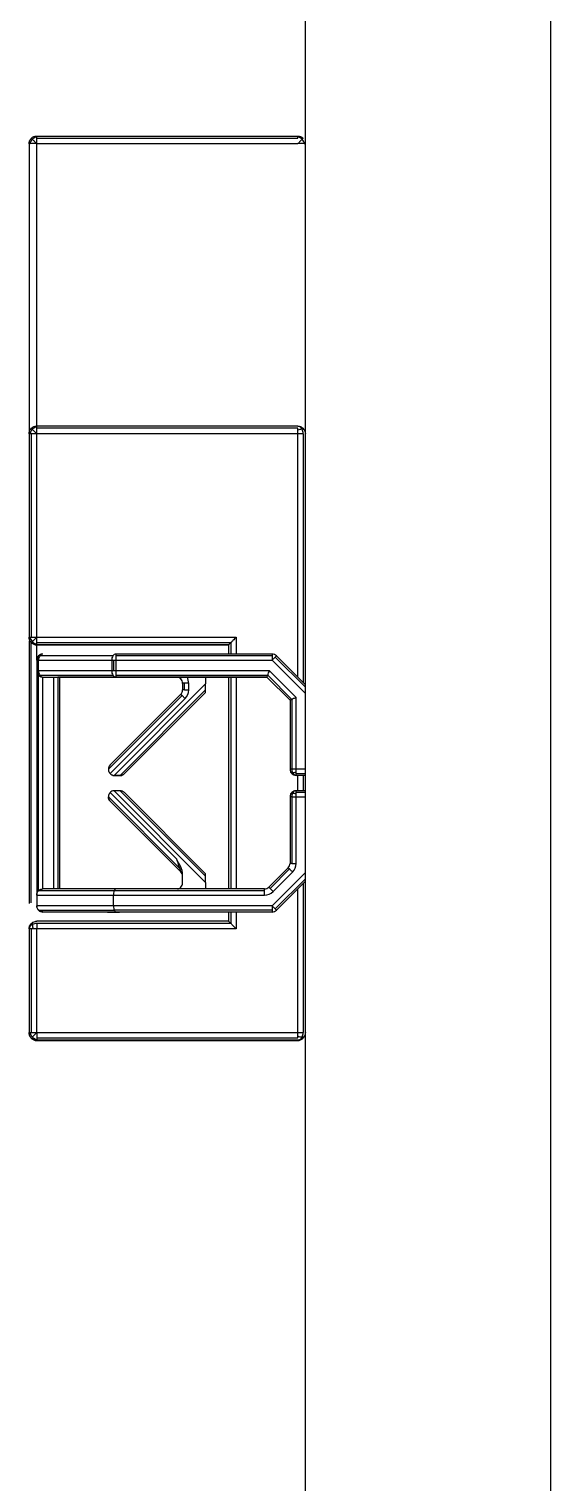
# Model space of a CAD drawing. Header units: millimetres. Extents: x 172 to 597, y 625 to 806.
# Drawn here: x 593.8 to 597.2, y 705.91 to 715.38 of the extents above; entities that cross this region are included whole.
import ezdxf

# ---------------------------------------------------------------- set-up
doc = ezdxf.new("R2010")
doc.units = ezdxf.units.MM

msp = doc.modelspace()

# ---------------------------------------------------------------- linework, layer by layer
at = {"color": 7, "linetype": 'Continuous', "lineweight": 25}
for p, q in [((595.5979, 688.4702), (595.5979, 804.5327)), ((597.1979, 688.4702), (597.1979, 804.5327)), ((593.8479, 714.6798), (595.5479, 714.6798)), ((593.8479, 714.6796), (595.5479, 714.6796)), ((593.8479, 714.6655), (595.5479, 714.6655)), ((593.7979, 712.741), (593.7979, 711.416)), ((593.8125, 712.741), (593.8125, 711.416)), ((595.5479, 712.791), (593.8479, 712.791)), ((595.5479, 712.7764), (593.8479, 712.7764)), ((593.8479, 711.416), (593.8479, 712.741)), ((595.5479, 712.741), (593.8479, 712.741)), ((593.8479, 711.416), (595.1479, 711.416)), ((593.7979, 711.3899), (593.7979, 709.6811)), ((593.8125, 711.3804), (593.8125, 711.3806)), ((593.8479, 711.3806), (595.1125, 711.3806)), ((593.8479, 711.366), (595.0979, 711.366)), ((593.8479, 711.3657), (593.8479, 711.366)), ((595.0979, 711.3657), (593.8479, 711.3657)), ((594.3644, 711.2946), (594.3644, 711.3063)), ((595.3813, 711.3063), (594.3644, 711.3063)), ((595.0979, 711.366), (595.0979, 711.3063)), ((595.3813, 711.3063), (595.3813, 711.2946)), ((593.8479, 711.2662), (593.8479, 711.1962)), ((593.8509, 711.2662), (593.8509, 711.1962)), ((593.8596, 711.2662), (594.3361, 711.2663)), ((593.8596, 711.1962), (593.8596, 711.2662)), ((594.3444, 711.2946), (593.8679, 711.2945)), ((594.3361, 711.2663), (594.3361, 711.1963)), ((594.3491, 711.1963), (594.3491, 711.2663)), ((594.3644, 711.2663), (594.3644, 711.2946)), ((595.3813, 711.2946), (594.3644, 711.2946)), ((594.3644, 711.1963), (594.3644, 711.2663)), ((594.3644, 711.2663), (595.3813, 711.2663)), ((595.3813, 711.2946), (595.3813, 711.2663)), ((595.5979, 711.1063), (595.4096, 711.2946)), ((593.8479, 711.1962), (593.8479, 711.196)), ((593.8479, 711.196), (593.8479, 709.7362)), ((594.3361, 711.1963), (593.8596, 711.1962)), ((593.8596, 711.1677), (593.8596, 711.1679)), ((593.8596, 709.7643), (593.8596, 711.1677)), ((593.8679, 711.1679), (594.3444, 711.168)), ((593.8879, 711.1562), (594.3644, 711.1563)), ((593.8879, 711.156), (593.8879, 711.1562)), ((593.8879, 711.156), (593.9579, 711.156)), ((593.9979, 709.7762), (593.9979, 711.156)), ((594.7579, 711.1554), (593.9979, 711.1554)), ((594.3079, 711.156), (594.3079, 711.1557)), ((594.3079, 711.1557), (594.7579, 711.1557)), ((594.9479, 711.1123), (594.3514, 710.5158)), ((595.3644, 711.1963), (594.3644, 711.1963)), ((594.3644, 711.168), (594.3644, 711.1963)), ((594.3644, 711.1563), (594.3644, 711.168)), ((594.3644, 711.168), (595.3527, 711.168)), ((594.3644, 711.1563), (595.3479, 711.1563)), ((595.3479, 711.156), (594.3879, 711.156)), ((594.7579, 711.1557), (594.7579, 711.1554)), ((594.7861, 711.144), (594.7861, 711.1437)), ((594.7979, 711.1157), (594.7979, 711.0723)), ((594.8096, 711.0723), (594.8096, 711.1157)), ((594.8379, 711.0723), (594.8379, 711.1157)), ((594.9479, 711.156), (594.9479, 711.1123)), ((595.0979, 711.156), (595.0979, 709.7763)), ((595.3479, 711.1563), (595.4979, 711.0063)), ((595.3479, 711.1563), (595.3479, 711.156)), ((595.4979, 711.006), (595.3479, 711.156)), ((595.3527, 711.168), (595.5096, 711.0111)), ((595.5379, 711.0229), (595.3644, 711.1963)), ((594.3144, 710.5557), (594.7944, 711.0357)), ((594.7861, 711.044), (594.3261, 710.584)), ((594.3261, 710.5274), (594.8144, 711.0157)), ((594.9479, 711.0723), (594.3913, 710.5157)), ((594.4196, 710.5274), (594.9479, 711.0557)), ((594.9479, 711.0554), (594.4196, 710.5271)), ((595.5379, 710.5563), (595.5379, 711.0229)), ((595.4979, 711.0063), (595.4979, 710.5563)), ((595.5096, 711.0111), (595.5096, 710.5563)), ((594.3144, 710.5557), (594.3144, 710.5554)), ((594.3175, 710.5404), (594.3175, 710.5401)), ((595.4979, 710.5563), (595.4979, 710.556)), ((595.5379, 710.5384), (595.5379, 710.5563)), ((595.5379, 710.528), (595.5379, 710.5384)), ((594.3544, 710.5154), (594.3544, 710.5157)), ((594.3913, 710.5154), (594.3544, 710.5154)), ((594.3913, 710.5157), (594.3913, 710.5154)), ((594.4066, 710.5188), (594.4066, 710.5184)), ((594.4196, 710.5271), (594.4196, 710.5274)), ((595.5096, 710.528), (595.5096, 710.5277)), ((595.5379, 710.5163), (595.5379, 710.528)), ((595.5379, 710.516), (595.5379, 710.5163)), ((595.5979, 710.516), (595.5379, 710.516)), ((594.3144, 710.3757), (594.3144, 710.3754)), ((594.7779, 709.9123), (594.3144, 710.3757)), ((594.7579, 709.9723), (594.3261, 710.404)), ((594.3514, 710.4156), (594.9479, 709.8191)), ((594.3913, 710.4157), (594.9479, 709.8591)), ((594.9479, 709.8757), (594.4196, 710.404)), ((595.4979, 710.3763), (595.4979, 709.9428)), ((595.5096, 710.3763), (595.5096, 709.9429)), ((595.5379, 710.4046), (595.5379, 710.4163)), ((595.5979, 710.4163), (595.5379, 710.4163)), ((595.5379, 710.3942), (595.5379, 710.4046)), ((595.5379, 710.3763), (595.5379, 710.3942)), ((595.5379, 709.9429), (595.5379, 710.3763)), ((594.3261, 710.3471), (594.3261, 710.3474)), ((594.3261, 710.3474), (594.7861, 709.8874)), ((594.7861, 709.8871), (594.3261, 710.3471)), ((595.4861, 709.9146), (595.3596, 709.788)), ((595.4944, 709.9063), (595.3679, 709.7797)), ((595.3879, 709.7597), (595.5144, 709.8863)), ((594.7979, 709.8157), (594.7979, 709.8743)), ((594.9479, 709.8191), (594.9479, 709.7763)), ((595.3679, 709.7797), (595.3596, 709.788)), ((595.4096, 709.638), (595.5979, 709.8263)), ((595.5979, 709.826), (595.4096, 709.6377)), ((593.8479, 709.7362), (594.3479, 709.7363)), ((593.8479, 709.7362), (593.8479, 709.6662)), ((594.3527, 709.7646), (593.8596, 709.7645)), ((594.3644, 709.7763), (593.8879, 709.7762)), ((594.3479, 709.6663), (594.3479, 709.7363)), ((594.3479, 709.7363), (595.3313, 709.7363)), ((595.3313, 709.7646), (594.3527, 709.7646)), ((595.3313, 709.7763), (594.3644, 709.7763)), ((595.3313, 709.7646), (595.3313, 709.7763)), ((595.3313, 709.7363), (595.3313, 709.7646)), ((594.3479, 709.6663), (593.8479, 709.6662)), ((593.8596, 709.6379), (594.3527, 709.638)), ((593.8879, 709.6262), (594.3644, 709.6263)), ((593.8879, 709.6254), (593.8879, 709.6262)), ((594.9479, 709.6254), (593.8879, 709.6254)), ((594.3079, 709.626), (594.3079, 709.6257)), ((594.3097, 709.6258), (594.3079, 709.6257)), ((595.3813, 709.6663), (594.3479, 709.6663)), ((595.3813, 709.638), (594.3527, 709.638)), ((594.3644, 709.6263), (595.3813, 709.6263)), ((594.9479, 709.6257), (594.3771, 709.6257)), ((595.3813, 709.626), (594.3879, 709.626)), ((594.9479, 709.626), (594.9479, 709.6257)), ((594.9479, 709.6257), (594.9479, 709.6254)), ((595.0979, 709.626), (595.0979, 709.566)), ((595.3813, 709.6663), (595.3813, 709.638)), ((595.3813, 709.638), (595.3813, 709.6263)), ((595.3813, 709.6263), (595.3813, 709.626)), ((595.3966, 709.6291), (595.3966, 709.6293)), ((595.4096, 709.638), (595.4013, 709.6463)), ((595.4096, 709.6377), (595.4096, 709.638)), ((593.7979, 709.516), (593.7979, 708.841)), ((593.8125, 709.516), (593.8125, 708.841)), ((595.0979, 709.566), (593.8479, 709.566)), ((595.1125, 709.5514), (593.8479, 709.5514)), ((593.8479, 708.841), (593.8479, 709.516)), ((595.1479, 709.516), (593.8479, 709.516)), ((593.7979, 708.841), (593.7979, 708.8393)), ((593.8479, 708.841), (595.5479, 708.841)), ((593.8125, 708.8056), (593.8125, 708.804)), ((593.8479, 708.8056), (595.5479, 708.8056)), ((595.5479, 708.791), (593.8479, 708.791)), ((593.8479, 708.7893), (593.8479, 708.791)), ((593.8479, 708.7893), (595.5479, 708.7893))]:
    msp.add_line(p, q, dxfattribs=at)
at = {"color": 8, "linetype": 'Continuous', "lineweight": 25}
for p, q in [((595.5479, 711.1563), (595.5479, 712.741)), ((595.5832, 712.741), (595.5832, 711.1209)), ((595.1479, 711.416), (595.1479, 711.3063)), ((593.8125, 709.6864), (593.8125, 711.3806)), ((593.8479, 711.2667), (593.8479, 711.3657)), ((595.1125, 711.3806), (595.1125, 711.3063)), ((595.3813, 711.2663), (595.5979, 711.0497)), ((595.5979, 711.0897), (595.4013, 711.2863)), ((593.8879, 709.7762), (593.8879, 711.156)), ((593.9579, 711.156), (593.9579, 709.7762)), ((593.9861, 711.156), (593.9861, 709.7762)), ((594.7579, 711.1557), (594.7579, 711.156)), ((595.1125, 711.156), (595.1125, 709.7763)), ((595.1479, 711.156), (595.1479, 709.7763)), ((595.5979, 710.5563), (595.5379, 710.5563)), ((595.5379, 710.528), (595.5979, 710.528)), ((595.5379, 710.5163), (595.5979, 710.5163)), ((595.5479, 710.4163), (595.5479, 710.516)), ((595.5832, 710.516), (595.5832, 710.4163)), ((595.5979, 710.4046), (595.5379, 710.4046)), ((595.5379, 710.3763), (595.5979, 710.3763)), ((595.5979, 709.8829), (595.3813, 709.6663)), ((595.4013, 709.6463), (595.5979, 709.8429)), ((595.5832, 709.8114), (595.5832, 708.841)), ((595.5479, 708.841), (595.5479, 709.776)), ((595.1125, 709.626), (595.1125, 709.5513)), ((595.1479, 709.626), (595.1479, 709.516))]:
    msp.add_line(p, q, dxfattribs=at)
at = {"color": 7, "linetype": 'Continuous', "lineweight": 25, "flags": 128}
for points in [[(593.8192, 714.659), (593.8218, 714.6564), (593.8247, 714.6534), (593.8279, 714.6501), (593.8314, 714.6465), (593.8352, 714.6427), (593.8391, 714.6387), (593.8431, 714.6345), (593.8472, 714.6303)], [(593.8478, 714.6308), (594.7999, 714.6309), (595.5479, 714.6309)], [(595.5765, 714.659), (595.5739, 714.6564), (595.571, 714.6534), (595.5678, 714.6501), (595.5643, 714.6465), (595.5606, 714.6427), (595.5566, 714.6387), (595.5526, 714.6345), (595.5485, 714.6303)], [(593.819, 712.7699), (593.8216, 712.7672), (593.8246, 712.7642), (593.828, 712.7609), (593.8316, 712.7573), (593.8355, 712.7534), (593.8395, 712.7494), (593.8437, 712.7452), (593.8479, 712.741)], [(593.819, 711.3871), (593.8216, 711.3898), (593.8246, 711.3928), (593.828, 711.3961), (593.8316, 711.3997), (593.8355, 711.4036), (593.8395, 711.4076), (593.8437, 711.4118), (593.8479, 711.416)], [(593.8509, 711.2662), (593.8517, 711.2662), (593.8526, 711.2662), (593.8536, 711.2662), (593.8546, 711.2662), (593.8557, 711.2662), (593.8569, 711.2662), (593.8582, 711.2662), (593.8596, 711.2662)], [(594.3361, 711.2663), (594.3376, 711.2663), (594.3391, 711.2663), (594.3406, 711.2663), (594.3422, 711.2663), (594.3439, 711.2663), (594.3456, 711.2663), (594.3473, 711.2663), (594.3491, 711.2663)], [(594.3491, 711.2663), (594.351, 711.2663), (594.3528, 711.2663), (594.3547, 711.2663), (594.3566, 711.2663), (594.3586, 711.2663), (594.3605, 711.2663), (594.3625, 711.2663), (594.3644, 711.2663)], [(595.3813, 711.2663), (595.3841, 711.2691), (595.3868, 711.2718), (595.3895, 711.2745), (595.3921, 711.2771), (595.3946, 711.2796), (595.397, 711.282), (595.3992, 711.2842), (595.4013, 711.2863)], [(595.4013, 711.2863), (595.4032, 711.2881), (595.4048, 711.2898), (595.4062, 711.2912), (595.4074, 711.2924), (595.4084, 711.2933), (595.409, 711.294), (595.4094, 711.2944), (595.4096, 711.2946)], [(593.8596, 711.1962), (593.8582, 711.1962), (593.8569, 711.1962), (593.8557, 711.1962), (593.8546, 711.1962), (593.8536, 711.1962), (593.8526, 711.1962), (593.8517, 711.1962), (593.8509, 711.1962)], [(593.9579, 711.156), (593.9618, 711.156), (593.9657, 711.156), (593.9695, 711.156), (593.9732, 711.156), (593.9767, 711.156), (593.9801, 711.156), (593.9832, 711.156), (593.9861, 711.156)], [(594.3879, 711.156), (594.3723, 711.156), (594.3572, 711.156), (594.3434, 711.156), (594.3313, 711.156), (594.3213, 711.156), (594.314, 711.156), (594.3094, 711.156), (594.3079, 711.156)], [(594.3491, 711.1963), (594.3473, 711.1963), (594.3456, 711.1963), (594.3439, 711.1963), (594.3422, 711.1963), (594.3406, 711.1963), (594.3391, 711.1963), (594.3376, 711.1963), (594.3361, 711.1963)], [(594.3644, 711.1963), (594.3625, 711.1963), (594.3605, 711.1963), (594.3586, 711.1963), (594.3566, 711.1963), (594.3547, 711.1963), (594.3528, 711.1963), (594.351, 711.1963), (594.3491, 711.1963)], [(594.8379, 711.1157), (594.8339, 711.1157), (594.8301, 711.1157), (594.8263, 711.1157), (594.8226, 711.1157), (594.819, 711.1157), (594.8156, 711.1157), (594.8125, 711.1157), (594.8096, 711.1157)], [(594.7944, 711.0357), (594.7926, 711.0376), (594.7909, 711.0392), (594.7895, 711.0407), (594.7883, 711.0418), (594.7874, 711.0428), (594.7867, 711.0434), (594.7863, 711.0439), (594.7861, 711.044)], [(594.8144, 711.0157), (594.8117, 711.0185), (594.8089, 711.0212), (594.8062, 711.0239), (594.8036, 711.0265), (594.8011, 711.029), (594.7987, 711.0314), (594.7965, 711.0337), (594.7944, 711.0357)], [(594.8096, 711.0723), (594.8125, 711.0723), (594.8156, 711.0723), (594.819, 711.0723), (594.8226, 711.0723), (594.8263, 711.0723), (594.8301, 711.0723), (594.8339, 711.0723), (594.8379, 711.0723)], [(595.5379, 710.5563), (595.5339, 710.5563), (595.5301, 710.5563), (595.5263, 710.5563), (595.5226, 710.5563), (595.519, 710.5563), (595.5156, 710.5563), (595.5125, 710.5563), (595.5096, 710.5563)], [(595.5096, 710.3763), (595.5125, 710.3763), (595.5156, 710.3763), (595.519, 710.3763), (595.5226, 710.3763), (595.5263, 710.3763), (595.5301, 710.3763), (595.5339, 710.3763), (595.5379, 710.3763)], [(595.4944, 709.9063), (595.4926, 709.9081), (595.4909, 709.9098), (595.4895, 709.9112), (595.4883, 709.9124), (595.4874, 709.9133), (595.4867, 709.914), (595.4863, 709.9144), (595.4861, 709.9146)], [(595.5144, 709.8863), (595.5117, 709.8891), (595.5089, 709.8918), (595.5062, 709.8945), (595.5036, 709.8971), (595.5011, 709.8996), (595.4987, 709.902), (595.4965, 709.9042), (595.4944, 709.9063)], [(595.5096, 709.9429), (595.5125, 709.9429), (595.5156, 709.9429), (595.519, 709.9429), (595.5226, 709.9429), (595.5263, 709.9429), (595.5301, 709.9429), (595.5339, 709.9429), (595.5379, 709.9429)], [(595.3679, 709.7797), (595.3699, 709.7777), (595.3721, 709.7754), (595.3745, 709.7731), (595.377, 709.7705), (595.3797, 709.7679), (595.3823, 709.7652), (595.3851, 709.7625), (595.3879, 709.7597)], [(594.3879, 709.626), (594.3723, 709.626), (594.3572, 709.626), (594.3434, 709.626), (594.3313, 709.626), (594.3213, 709.626), (594.314, 709.626), (594.3094, 709.626), (594.3079, 709.626)], [(595.4013, 709.6463), (595.3992, 709.6483), (595.397, 709.6506), (595.3946, 709.653), (595.3921, 709.6555), (595.3895, 709.6581), (595.3868, 709.6608), (595.3841, 709.6635), (595.3813, 709.6663)], [(593.819, 708.8121), (593.8216, 708.8148), (593.8246, 708.8178), (593.828, 708.8211), (593.8316, 708.8247), (593.8355, 708.8286), (593.8395, 708.8326), (593.8437, 708.8368), (593.8479, 708.841)]]:
    msp.add_lwpolyline(points, dxfattribs=at)
at = {"color": 7, "linetype": 'Continuous', "lineweight": 25}
for centre, radius, start, end in [((593.8587, 714.6178), 0.0571, 133.78472, 167.44317), ((587.8106, 708.8029), 8.3903, 44.26319, 44.3246), ((593.8595, 714.6184), 0.0571, 101.56275, 134.73918), ((595.5362, 714.6184), 0.0572, 45.26778, 78.27561), ((601.5851, 708.8029), 8.3903, 135.6754, 135.73681), ((595.537, 714.6178), 0.0571, 12.55281, 46.21544), ((593.8591, 712.729), 0.0573, 134.51084, 167.94054), ((587.7877, 706.7402), 8.5284, 44.99205, 45.05367), ((593.8598, 712.7298), 0.0572, 101.7463, 135.50304), ((595.5453, 712.7571), 0.0339, 22.00474, 85.59659), ((595.5799, 712.6884), 0.0815, 92.22763, 113.15046), ((595.5792, 712.7533), 0.0167, 36.86294, 98.47608), ((595.5182, 712.7415), 0.0651, 359.52281, 25.81112), ((593.8592, 711.428), 0.0573, 192.06904, 225.47708), ((599.8657, 705.3387), 8.5525, 134.99209, 135.05359), ((593.8599, 711.4274), 0.0574, 224.53109, 257.43885), ((593.8885, 711.2695), 0.0367, 90.99514, 154.63904), ((593.8879, 711.2662), 0.04, 90, 135), ((593.8891, 711.2812), 0.025, 92.78545, 147.92165), ((594.3656, 711.2813), 0.025, 92.78545, 147.92165), ((595.3813, 711.2663), 0.04, 67.5, 90), ((595.3813, 711.2663), 0.04, 45, 67.5), ((593.8879, 711.2662), 0.04, 153.43495, 180), ((593.8506, 709.963), 1.3032, 89.9847, 90.11857), ((593.8935, 711.2663), 0.0426, 153.57118, 180.09149), ((593.8879, 711.2662), 0.04, 135, 153.43495), ((593.8547, 711.2818), 0.00351, 79.74702, 139.01038), ((593.8541, 711.2542), 0.0311, 74.20217, 87.68789), ((593.9135, 711.2664), 0.0539, 160.84354, 180.20243), ((593.9028, 711.2701), 0.0426, 145.11889, 160.8652), ((594.3856, 711.2671), 0.0495, 146.34692, 181.00156), ((593.8879, 711.1962), 0.04, 180, 206.56505), ((593.8506, 709.893), 1.3032, 89.9847, 90.11857), ((593.8935, 711.1961), 0.0426, 179.90893, 206.42751), ((593.8547, 711.1806), 0.00351, 221.08237, 280.31052), ((593.8879, 711.1962), 0.04, 206.56505, 225), ((593.8541, 711.2083), 0.0311, 272.35786, 285.81792), ((593.8885, 711.1929), 0.0367, 205.35891, 268.99488), ((593.9135, 711.196), 0.0539, 179.79814, 199.15478), ((593.8879, 711.1962), 0.04, 225, 270), ((593.9028, 711.1923), 0.0426, 199.13284, 214.8746), ((593.8891, 711.1812), 0.0251, 212.07108, 267.19124), ((593.9878, 701.5139), 9.6421, 89.9404, 90.01001), ((594.3856, 711.1954), 0.0495, 179.00014, 213.64814), ((594.3657, 711.1813), 0.0251, 212.07108, 267.19124), ((594.7579, 711.1157), 0.04, 45, 90), ((594.7579, 711.1154), 0.04, 45, 90), ((594.7579, 711.1157), 0.04, 0, 45), ((594.7579, 711.1154), 0.04, 0, 45), ((594.8079, 701.4736), 9.6421, 89.98999, 90.0596), ((594.7579, 711.0723), 0.04, 315, 337.5), ((594.7579, 711.0723), 0.04, 337.5, 360), ((594.8079, 701.4302), 9.6421, 89.98999, 90.0596), ((594.7579, 711.0723), 0.08, 315, 360), ((595.5379, 710.5563), 0.04, 180, 206.56505), ((595.5079, 700.9142), 9.6421, 89.98999, 90.0596), ((595.5379, 710.556), 0.04, 180, 206.56505), ((595.5128, 710.5464), 0.0134, 216.9007, 278.50225), ((595.5379, 710.5563), 0.04, 206.56505, 225), ((595.5616, 710.5559), 0.0521, 179.52383, 205.80812), ((595.5122, 710.5983), 0.0651, 272.2364, 293.17909), ((594.3544, 710.5557), 0.04, 225, 265.66615), ((594.3544, 710.5554), 0.04, 225, 270), ((594.3913, 710.5554), 0.04, 270, 292.5), ((594.3913, 710.5554), 0.04, 292.5, 315), ((595.5379, 710.556), 0.04, 206.56505, 225), ((595.5379, 710.5563), 0.04, 225, 270), ((595.5379, 710.556), 0.04, 225, 270), ((595.54, 710.5434), 0.0272, 202.0013, 265.57328), ((594.3544, 710.3757), 0.04, 94.33385, 135), ((595.5379, 710.3763), 0.04, 153.43495, 180), ((595.5079, 700.7342), 9.6421, 89.98999, 90.0596), ((595.5379, 710.3763), 0.04, 135, 153.43495), ((595.5128, 710.3861), 0.0134, 81.52403, 143.13704), ((595.5379, 710.3763), 0.04, 90, 135), ((595.5616, 710.3767), 0.052, 154.18888, 180.47719), ((595.5399, 710.3892), 0.0272, 94.40341, 157.99526), ((595.5123, 710.3344), 0.0651, 66.82333, 87.78266), ((594.7579, 709.8591), 0.04, 22.5, 45), ((595.4579, 709.9428), 0.04, 315, 337.5), ((595.4579, 709.9428), 0.04, 337.5, 360), ((595.5079, 700.3008), 9.6421, 89.98999, 90.0596), ((595.4579, 709.9429), 0.08, 315, 360), ((594.7579, 709.8157), 0.04, 279.65397, 315), ((594.7579, 709.8157), 0.04, 315, 360), ((594.7579, 709.8591), 0.04, 0, 22.5), ((594.7579, 709.8588), 0.04, 0, 22.5), ((595.3313, 709.8163), 0.04, 292.5, 315), ((595.3313, 709.8163), 0.04, 270, 292.5), ((595.3313, 709.8163), 0.08, 270, 315), ((593.8879, 709.6654), 0.04, 180, 206.56505), ((593.8879, 709.6654), 0.04, 206.56505, 225), ((593.8879, 709.6654), 0.04, 225, 270), ((595.3813, 709.6663), 0.04, 270, 292.5), ((595.3813, 709.666), 0.04, 270, 292.5), ((595.3813, 709.6663), 0.04, 292.5, 315), ((595.3813, 709.666), 0.04, 292.5, 315), ((593.8317, 709.5134), 0.034, 112.0097, 175.58805), ((593.8355, 709.5473), 0.0167, 126.86422, 188.49366), ((593.8473, 709.4863), 0.0651, 89.52342, 115.81391), ((593.9002, 709.548), 0.0812, 182.20456, 203.18669), ((593.8592, 708.853), 0.0573, 192.06904, 225.47708), ((595.5182, 708.8405), 0.0651, 334.19188, 0.47617), ((593.8598, 708.8523), 0.0573, 224.51055, 257.93532), ((595.5799, 708.8935), 0.0814, 246.82102, 267.76356), ((595.5452, 708.8249), 0.034, 274.42672, 337.9987), ((595.5792, 708.8287), 0.0167, 261.46946, 323.10685)]:
    msp.add_arc(centre, radius, start, end, dxfattribs=at)
at = {"color": 8, "linetype": 'Continuous', "lineweight": 25}
msp.add_arc((594.7579, 711.1157), 0.08, 0, 30.26572, dxfattribs=at)
at = {"color": 7, "linetype": 'Continuous', "lineweight": 25}
for points in [[(593.7979, 714.6298), (593.7981, 714.6331), (593.7984, 714.6398), (593.8015, 714.6493), (593.8062, 714.6582), (593.8107, 714.6631), (593.813, 714.6656)], [(593.7979, 714.6296), (593.7981, 714.633), (593.7984, 714.6396), (593.8015, 714.6492), (593.8062, 714.6581), (593.8107, 714.663), (593.813, 714.6654)], [(593.813, 714.6656), (593.8154, 714.6677), (593.8203, 714.672), (593.8289, 714.6764), (593.8382, 714.6793), (593.8446, 714.6796), (593.8479, 714.6798)], [(593.813, 714.6654), (593.8154, 714.6676), (593.8203, 714.6718), (593.8289, 714.6762), (593.8382, 714.6791), (593.8446, 714.6795), (593.8479, 714.6796)], [(593.8478, 714.6308), (593.8478, 714.6341), (593.8478, 714.6405), (593.8478, 714.6497), (593.8478, 714.6583), (593.8479, 714.6631), (593.8479, 714.6655)], [(595.5479, 714.6798), (595.5511, 714.6796), (595.5575, 714.6793), (595.5668, 714.6764), (595.5755, 714.672), (595.5803, 714.6677), (595.5828, 714.6656)], [(595.5479, 714.6796), (595.5511, 714.6795), (595.5575, 714.6791), (595.5668, 714.6762), (595.5755, 714.6718), (595.5803, 714.6676), (595.5828, 714.6654)], [(595.5927, 714.6302), (595.5903, 714.6303), (595.5855, 714.6305), (595.5746, 714.6308), (595.5618, 714.6309), (595.5525, 714.6309), (595.5479, 714.6309)], [(593.7979, 712.741), (593.798, 712.7443), (593.7984, 712.7508), (593.8014, 712.7602), (593.806, 712.769), (593.8103, 712.7739), (593.8125, 712.7763)], [(593.8125, 712.7763), (593.815, 712.7785), (593.8198, 712.7829), (593.8286, 712.7874), (593.838, 712.7904), (593.8446, 712.7908), (593.8479, 712.791)], [(593.8479, 712.741), (593.8446, 712.741), (593.838, 712.741), (593.8286, 712.741), (593.8198, 712.741), (593.815, 712.741), (593.8125, 712.741)], [(593.8479, 712.741), (593.8479, 712.7443), (593.8479, 712.7508), (593.8479, 712.7602), (593.8479, 712.769), (593.8479, 712.7739), (593.8479, 712.7764)], [(595.5479, 712.791), (595.5511, 712.7908), (595.5577, 712.7904), (595.5671, 712.7874), (595.5759, 712.7829), (595.5808, 712.7785), (595.5832, 712.7763)], [(595.5832, 712.741), (595.5808, 712.741), (595.5759, 712.741), (595.5671, 712.741), (595.5577, 712.741), (595.5511, 712.741), (595.5479, 712.741)], [(593.8125, 711.3806), (593.8103, 711.3831), (593.806, 711.388), (593.8014, 711.3967), (593.7984, 711.4062), (593.798, 711.4127), (593.7979, 711.416)], [(593.7979, 711.4157), (593.798, 711.4125), (593.7984, 711.4059), (593.8014, 711.3965), (593.806, 711.3877), (593.8103, 711.3828), (593.8125, 711.3804)], [(593.8125, 711.416), (593.815, 711.416), (593.8198, 711.416), (593.8286, 711.416), (593.838, 711.416), (593.8446, 711.416), (593.8479, 711.416)], [(593.8479, 711.366), (593.8446, 711.3662), (593.838, 711.3665), (593.8286, 711.3695), (593.8198, 711.3741), (593.815, 711.3785), (593.8125, 711.3806)], [(593.8125, 711.3804), (593.815, 711.3782), (593.8198, 711.3738), (593.8286, 711.3693), (593.838, 711.3663), (593.8446, 711.3659), (593.8479, 711.3657)], [(593.7979, 709.516), (593.798, 709.5193), (593.7984, 709.5258), (593.8014, 709.5352), (593.806, 709.544), (593.8103, 709.5489), (593.8125, 709.5513)], [(593.8125, 709.516), (593.8103, 709.516), (593.806, 709.516), (593.8014, 709.516), (593.7984, 709.516), (593.798, 709.516), (593.7979, 709.516)], [(593.8479, 709.5514), (593.8479, 709.5489), (593.8479, 709.544), (593.8479, 709.5352), (593.8479, 709.5258), (593.8479, 709.5193), (593.8479, 709.516)], [(593.8125, 708.8056), (593.8103, 708.8081), (593.806, 708.813), (593.8014, 708.8217), (593.7984, 708.8312), (593.798, 708.8377), (593.7979, 708.841)], [(593.7979, 708.8393), (593.798, 708.8361), (593.7984, 708.8295), (593.8014, 708.8201), (593.806, 708.8113), (593.8103, 708.8064), (593.8125, 708.804)], [(593.8125, 708.841), (593.815, 708.841), (593.8198, 708.841), (593.8286, 708.841), (593.838, 708.841), (593.8446, 708.841), (593.8479, 708.841)], [(593.8479, 708.841), (593.8479, 708.8377), (593.8479, 708.8312), (593.8479, 708.8218), (593.8479, 708.813), (593.8479, 708.8081), (593.8479, 708.8056)], [(595.5479, 708.841), (595.5511, 708.841), (595.5577, 708.841), (595.5671, 708.841), (595.5759, 708.841), (595.5808, 708.841), (595.5832, 708.841)], [(593.8479, 708.791), (593.8446, 708.7912), (593.838, 708.7915), (593.8286, 708.7945), (593.8198, 708.7991), (593.815, 708.8035), (593.8125, 708.8056)], [(593.8125, 708.804), (593.815, 708.8018), (593.8198, 708.7974), (593.8286, 708.7929), (593.838, 708.7899), (593.8446, 708.7895), (593.8479, 708.7893)], [(595.5832, 708.8056), (595.5808, 708.8035), (595.5759, 708.7991), (595.5671, 708.7945), (595.5577, 708.7915), (595.5511, 708.7912), (595.5479, 708.791)], [(595.5479, 708.7893), (595.5511, 708.7895), (595.5577, 708.7899), (595.5671, 708.7929), (595.5759, 708.7974), (595.5808, 708.8018), (595.5832, 708.804)]]:
    msp.add_open_spline(points, degree=3, dxfattribs=at)
for points, knots in [([(593.803, 714.6302), (593.8014, 714.6301), (593.7984, 714.6299), (593.798, 714.6297), (593.7979, 714.6296)], [0, 0, 0, 0, 0.5597458, 1, 1, 1, 1]), ([(593.7979, 714.6296), (593.7979, 714.3507), (593.7979, 713.7927), (593.7979, 713.1741), (593.7979, 712.8054), (593.7979, 712.7618), (593.7979, 712.74)], [0, 0, 0, 0, 0.2796328, 0.5592612, 0.7796289, 1, 1, 1, 1]), ([(593.8478, 714.6308), (593.8431, 714.6308), (593.8339, 714.6308), (593.8211, 714.6307), (593.8102, 714.6305), (593.8054, 714.6303), (593.803, 714.6302)], [0, 0, 0, 0, 0.25, 0.5, 0.75, 1, 1, 1, 1]), ([(593.8479, 712.79), (593.8479, 712.8174), (593.8478, 712.8722), (593.8478, 713.2956), (593.8478, 713.9025), (593.8478, 714.388), (593.8478, 714.6308)], [0, 0, 0, 0, 0.25, 0.5, 0.75, 1, 1, 1, 1]), ([(593.848, 714.6744), (593.8481, 714.6759), (593.8483, 714.679), (593.848, 714.6794), (593.8479, 714.6796)], [0, 0, 0, 0, 0.501901, 1, 1, 1, 1]), ([(593.8479, 714.6655), (593.8479, 714.6675), (593.8479, 714.671), (593.848, 714.6734), (593.848, 714.6744)], [0, 0, 0, 0, 0.5903022, 1, 1, 1, 1]), ([(595.5479, 714.6744), (595.5479, 714.6761), (595.5479, 714.6791), (595.5479, 714.6795), (595.5479, 714.6796)], [0, 0, 0, 0, 0.5597408, 1, 1, 1, 1]), ([(595.5479, 714.6655), (595.5479, 714.6674), (595.5479, 714.6708), (595.5479, 714.6733), (595.5479, 714.6744)], [0, 0, 0, 0, 0.559883, 1, 1, 1, 1]), ([(595.5979, 714.6296), (595.5976, 714.6298), (595.5971, 714.6299), (595.594, 714.6301), (595.5927, 714.6302)], [0, 0, 0, 0, 0.559746, 1, 1, 1, 1]), ([(593.8031, 712.741), (593.8015, 712.741), (593.7984, 712.741), (593.798, 712.741), (593.7979, 712.741)], [0, 0, 0, 0, 0.55974, 1, 1, 1, 1]), ([(593.8125, 712.741), (593.8105, 712.741), (593.8068, 712.741), (593.8043, 712.741), (593.8031, 712.741)], [0, 0, 0, 0, 0.559874, 1, 1, 1, 1]), ([(593.8481, 712.7858), (593.8482, 712.7873), (593.8483, 712.7903), (593.848, 712.7908), (593.8479, 712.791)], [0, 0, 0, 0, 0.5019142, 1, 1, 1, 1]), ([(593.8479, 712.7764), (593.8479, 712.7785), (593.8479, 712.7822), (593.8481, 712.7847), (593.8481, 712.7858)], [0, 0, 0, 0, 0.591822, 1, 1, 1, 1]), ([(595.5479, 712.7634), (595.5479, 712.766), (595.5479, 712.7707), (595.5479, 712.7746), (595.5479, 712.7764)], [0, 0, 0, 0, 0.559874, 1, 1, 1, 1]), ([(595.5479, 712.741), (595.5479, 712.7453), (595.5479, 712.7531), (595.5479, 712.7602), (595.5479, 712.7634)], [0, 0, 0, 0, 0.5597403, 1, 1, 1, 1]), ([(595.5832, 712.7763), (595.5852, 712.7741), (595.5889, 712.7701), (595.5915, 712.7654), (595.5926, 712.7634)], [0, 0, 0, 0, 0.559874, 1, 1, 1, 1]), ([(595.5926, 712.7634), (595.5943, 712.7593), (595.5973, 712.7522), (595.5977, 712.7444), (595.5979, 712.741)], [0, 0, 0, 0, 0.55974, 1, 1, 1, 1]), ([(593.7979, 711.416), (593.7982, 711.416), (593.7987, 711.416), (593.8018, 711.416), (593.8031, 711.416)], [0, 0, 0, 0, 0.55974, 1, 1, 1, 1]), ([(593.8031, 711.416), (593.8046, 711.416), (593.8072, 711.416), (593.8109, 711.416), (593.8125, 711.416)], [0, 0, 0, 0, 0.559874, 1, 1, 1, 1]), ([(593.8479, 711.3806), (593.8481, 711.3836), (593.8485, 711.3893), (593.8483, 711.4013), (593.848, 711.4104), (593.8479, 711.416)], [0, 0, 0, 0, 0.303959, 0.572364, 1, 1, 1, 1]), ([(595.1479, 711.416), (595.1403, 711.4086), (595.1276, 711.3961), (595.1169, 711.3851), (595.1125, 711.3806)], [0, 0, 0, 0, 0.5947989, 1, 1, 1, 1]), ([(593.8474, 711.3714), (593.8474, 711.3727), (593.8474, 711.3753), (593.8477, 711.3789), (593.8479, 711.3806)], [0, 0, 0, 0, 0.527517, 1, 1, 1, 1]), ([(593.8479, 711.366), (593.8479, 711.3662), (593.848, 711.3667), (593.8476, 711.3698), (593.8474, 711.3714)], [0, 0, 0, 0, 0.497823, 1, 1, 1, 1]), ([(595.1125, 711.3806), (595.1103, 711.3784), (595.106, 711.3742), (595.1013, 711.3695), (595.0984, 711.3666), (595.098, 711.3662), (595.0979, 711.366)], [0, 0, 0, 0, 0.283754, 0.541304, 0.777834, 1, 1, 1, 1]), ([(593.8479, 711.196), (593.8485, 711.1902), (593.8495, 711.1801), (593.8566, 711.1714), (593.8596, 711.1677)], [0, 0, 0, 0, 0.579208, 1, 1, 1, 1]), ([(593.8596, 711.1677), (593.8617, 711.1658), (593.8659, 711.1621), (593.8753, 711.1573), (593.8832, 711.1565), (593.8879, 711.156)], [0, 0, 0, 0, 0.3029975, 0.5890577, 1, 1, 1, 1]), ([(594.3081, 711.156), (594.3082, 711.156), (594.3085, 711.156), (594.3122, 711.156), (594.3246, 711.156), (594.3478, 711.156), (594.3708, 711.156), (594.3843, 711.156), (594.3879, 711.156)], [0, 0, 0, 0, 0.0375288, 0.1823157, 0.4183282, 0.6653384, 0.9132335, 1, 1, 1, 1]), ([(594.9479, 711.0723), (594.9479, 711.0791), (594.9479, 711.0916), (594.9479, 711.1058), (594.9479, 711.1123)], [0, 0, 0, 0, 0.54269, 1, 1, 1, 1]), ([(595.3479, 711.1563), (595.3482, 711.157), (595.3487, 711.1583), (595.3515, 711.165), (595.3527, 711.168)], [0, 0, 0, 0, 0.554193, 1, 1, 1, 1]), ([(595.3527, 711.168), (595.3547, 711.1727), (595.3582, 711.1812), (595.3625, 711.1917), (595.3644, 711.1963)], [0, 0, 0, 0, 0.55524, 1, 1, 1, 1]), ([(594.9479, 711.0557), (594.9479, 711.056), (594.9479, 711.0565), (594.9479, 711.0617), (594.9479, 711.0682), (594.9479, 711.0723)], [0, 0, 0, 0, 0.258158, 0.53309, 1, 1, 1, 1]), ([(595.5379, 711.0229), (595.5319, 711.0204), (595.5215, 711.0161), (595.5132, 711.0126), (595.5096, 711.0111)], [0, 0, 0, 0, 0.565249, 1, 1, 1, 1]), ([(595.5096, 711.0111), (595.5059, 711.0096), (595.4993, 711.0069), (595.4983, 711.0065), (595.4979, 711.0063)], [0, 0, 0, 0, 0.56529, 1, 1, 1, 1]), ([(594.3261, 710.584), (594.3224, 710.5794), (594.316, 710.5716), (594.3149, 710.5604), (594.3144, 710.5557)], [0, 0, 0, 0, 0.579208, 1, 1, 1, 1]), ([(594.3144, 710.5557), (594.3146, 710.5528), (594.3148, 710.5478), (594.3167, 710.5426), (594.3175, 710.5404)], [0, 0, 0, 0, 0.576838, 1, 1, 1, 1]), ([(594.3144, 710.5554), (594.3146, 710.5525), (594.3148, 710.5475), (594.3167, 710.5423), (594.3175, 710.5401)], [0, 0, 0, 0, 0.576838, 1, 1, 1, 1]), ([(594.3175, 710.5404), (594.3187, 710.5378), (594.3209, 710.5331), (594.3246, 710.5291), (594.3261, 710.5274)], [0, 0, 0, 0, 0.568302, 1, 1, 1, 1]), ([(594.3175, 710.5401), (594.3187, 710.5374), (594.3209, 710.5328), (594.3246, 710.5288), (594.3261, 710.5271)], [0, 0, 0, 0, 0.568302, 1, 1, 1, 1]), ([(594.3514, 710.5158), (594.352, 710.5158), (594.353, 710.5157), (594.354, 710.5157), (594.3544, 710.5157)], [0, 0, 0, 0, 0.5580343, 1, 1, 1, 1]), ([(594.3544, 710.5157), (594.362, 710.5157), (594.3752, 710.5157), (594.3865, 710.5157), (594.3913, 710.5157)], [0, 0, 0, 0, 0.578894, 1, 1, 1, 1]), ([(594.3913, 710.5157), (594.3943, 710.5159), (594.3997, 710.5162), (594.4045, 710.518), (594.4066, 710.5188)], [0, 0, 0, 0, 0.547007, 1, 1, 1, 1]), ([(594.4066, 710.5188), (594.4093, 710.52), (594.4141, 710.5224), (594.4179, 710.5259), (594.4196, 710.5274)], [0, 0, 0, 0, 0.555565, 1, 1, 1, 1]), ([(594.3175, 710.391), (594.3165, 710.3882), (594.3147, 710.383), (594.3145, 710.378), (594.3144, 710.3757)], [0, 0, 0, 0, 0.542967, 1, 1, 1, 1]), ([(594.3144, 710.3757), (594.3152, 710.3697), (594.3166, 710.3586), (594.3232, 710.3509), (594.3261, 710.3474)], [0, 0, 0, 0, 0.54269, 1, 1, 1, 1]), ([(594.3261, 710.3471), (594.3224, 710.3517), (594.316, 710.3595), (594.3149, 710.3707), (594.3144, 710.3754)], [0, 0, 0, 0, 0.579208, 1, 1, 1, 1]), ([(594.3261, 710.404), (594.3242, 710.4018), (594.3206, 710.3977), (594.3184, 710.3931), (594.3175, 710.391)], [0, 0, 0, 0, 0.550732, 1, 1, 1, 1]), ([(594.3544, 710.4157), (594.3539, 710.4157), (594.3529, 710.4157), (594.3518, 710.4156), (594.3514, 710.4156)], [0, 0, 0, 0, 0.5619498, 1, 1, 1, 1]), ([(594.3913, 710.4157), (594.385, 710.4157), (594.3735, 710.4157), (594.3604, 710.4157), (594.3544, 710.4157)], [0, 0, 0, 0, 0.542694, 1, 1, 1, 1]), ([(594.4066, 710.4127), (594.4039, 710.4136), (594.3991, 710.4153), (594.3936, 710.4156), (594.3913, 710.4157)], [0, 0, 0, 0, 0.573334, 1, 1, 1, 1]), ([(594.4196, 710.404), (594.4174, 710.4059), (594.4135, 710.4094), (594.4087, 710.4117), (594.4066, 710.4127)], [0, 0, 0, 0, 0.564983, 1, 1, 1, 1]), ([(594.7579, 709.9723), (594.7619, 709.9598), (594.7686, 709.9392), (594.7752, 709.9199), (594.7779, 709.9123)], [0, 0, 0, 0, 0.604447, 1, 1, 1, 1]), ([(594.7979, 709.8743), (594.7972, 709.8815), (594.7956, 709.8975), (594.782, 709.9308), (594.7677, 709.9553), (594.7579, 709.9723)], [0, 0, 0, 0, 0.201743, 0.448769, 1, 1, 1, 1]), ([(594.7779, 709.9123), (594.7791, 709.9086), (594.7814, 709.9018), (594.784, 709.8937), (594.7855, 709.8894), (594.7861, 709.8877), (594.7861, 709.8875), (594.7861, 709.8874)], [0, 0, 0, 0, 0.322751, 0.589191, 0.80897, 0.906761, 1, 1, 1, 1]), ([(594.9479, 709.8591), (594.9479, 709.8618), (594.9479, 709.867), (594.9479, 709.8738), (594.9479, 709.875), (594.9479, 709.8757)], [0, 0, 0, 0, 0.302998, 0.589058, 1, 1, 1, 1]), ([(594.9479, 709.8191), (594.9479, 709.8274), (594.9479, 709.8417), (594.9479, 709.854), (594.9479, 709.8591)], [0, 0, 0, 0, 0.579208, 1, 1, 1, 1]), ([(593.8479, 709.7362), (593.8486, 709.7422), (593.8499, 709.7529), (593.8566, 709.7609), (593.8596, 709.7645)], [0, 0, 0, 0, 0.554193, 1, 1, 1, 1]), ([(593.8596, 709.7645), (593.8643, 709.7682), (593.8728, 709.7749), (593.8832, 709.7758), (593.8879, 709.7762)], [0, 0, 0, 0, 0.55524, 1, 1, 1, 1]), ([(594.3527, 709.7646), (594.3512, 709.7599), (594.3485, 709.7517), (594.348, 709.741), (594.3479, 709.7363)], [0, 0, 0, 0, 0.56529, 1, 1, 1, 1]), ([(594.3644, 709.7763), (594.362, 709.7756), (594.3576, 709.7744), (594.3542, 709.7676), (594.3527, 709.7646)], [0, 0, 0, 0, 0.565249, 1, 1, 1, 1]), ([(593.8596, 709.6379), (593.8559, 709.6426), (593.8493, 709.6508), (593.8483, 709.6615), (593.8479, 709.6662)], [0, 0, 0, 0, 0.56529, 1, 1, 1, 1]), ([(593.8879, 709.6262), (593.8819, 709.6269), (593.8715, 709.628), (593.8632, 709.6349), (593.8596, 709.6379)], [0, 0, 0, 0, 0.565249, 1, 1, 1, 1]), ([(594.3079, 709.6257), (594.3177, 709.6258), (594.3323, 709.6258), (594.3567, 709.6256), (594.3703, 709.6257), (594.3771, 709.6257)], [0, 0, 0, 0, 0.504903, 0.750087, 1, 1, 1, 1]), ([(594.3081, 709.626), (594.3082, 709.626), (594.3085, 709.626), (594.3122, 709.626), (594.3246, 709.626), (594.3478, 709.626), (594.3708, 709.626), (594.3843, 709.626), (594.3879, 709.626)], [0, 0, 0, 0, 0.037529, 0.182316, 0.418328, 0.665338, 0.913234, 1, 1, 1, 1]), ([(594.3479, 709.6663), (594.3482, 709.6603), (594.3487, 709.6495), (594.3515, 709.6416), (594.3527, 709.638)], [0, 0, 0, 0, 0.554193, 1, 1, 1, 1]), ([(594.3527, 709.638), (594.3547, 709.6343), (594.3582, 709.6276), (594.3625, 709.6267), (594.3644, 709.6263)], [0, 0, 0, 0, 0.55524, 1, 1, 1, 1]), ([(593.8125, 709.5513), (593.8147, 709.5534), (593.8187, 709.557), (593.8234, 709.5596), (593.8255, 709.5607)], [0, 0, 0, 0, 0.559874, 1, 1, 1, 1]), ([(593.8255, 709.516), (593.8229, 709.516), (593.8182, 709.516), (593.8142, 709.516), (593.8125, 709.516)], [0, 0, 0, 0, 0.559874, 1, 1, 1, 1]), ([(593.8255, 709.5607), (593.8295, 709.5624), (593.8367, 709.5654), (593.8444, 709.5658), (593.8479, 709.566)], [0, 0, 0, 0, 0.5597405, 1, 1, 1, 1]), ([(593.8479, 709.516), (593.8435, 709.516), (593.8357, 709.516), (593.8286, 709.516), (593.8255, 709.516)], [0, 0, 0, 0, 0.55974, 1, 1, 1, 1]), ([(595.1125, 709.5514), (595.1103, 709.5536), (595.106, 709.5579), (595.1014, 709.5625), (595.0984, 709.5655), (595.098, 709.5658), (595.0979, 709.566)], [0, 0, 0, 0, 0.2837537, 0.5413043, 0.7778338, 1, 1, 1, 1]), ([(595.1479, 709.516), (595.1404, 709.5235), (595.1279, 709.5362), (595.117, 709.547), (595.1125, 709.5514)], [0, 0, 0, 0, 0.594799, 1, 1, 1, 1]), ([(593.7979, 708.841), (593.7982, 708.841), (593.7987, 708.841), (593.8018, 708.841), (593.8031, 708.841)], [0, 0, 0, 0, 0.55974, 1, 1, 1, 1]), ([(593.8031, 708.841), (593.8046, 708.841), (593.8072, 708.841), (593.8109, 708.841), (593.8125, 708.841)], [0, 0, 0, 0, 0.559874, 1, 1, 1, 1]), ([(595.5479, 708.8186), (595.5479, 708.8227), (595.5479, 708.8298), (595.5479, 708.8376), (595.5479, 708.841)], [0, 0, 0, 0, 0.55974, 1, 1, 1, 1]), ([(595.5979, 708.841), (595.5976, 708.8366), (595.5971, 708.8289), (595.5939, 708.8218), (595.5926, 708.8186)], [0, 0, 0, 0, 0.55974, 1, 1, 1, 1]), ([(593.8479, 708.8056), (593.8479, 708.8036), (593.8479, 708.8), (593.8479, 708.7974), (593.8479, 708.7963)], [0, 0, 0, 0, 0.559874, 1, 1, 1, 1]), ([(593.8479, 708.7963), (593.8479, 708.7946), (593.8479, 708.7916), (593.8479, 708.7912), (593.8479, 708.791)], [0, 0, 0, 0, 0.5597405, 1, 1, 1, 1]), ([(595.5479, 708.8056), (595.5479, 708.8079), (595.5479, 708.8118), (595.5479, 708.8166), (595.5479, 708.8186)], [0, 0, 0, 0, 0.559874, 1, 1, 1, 1]), ([(595.5926, 708.8186), (595.5911, 708.816), (595.5885, 708.8113), (595.5848, 708.8074), (595.5832, 708.8056)], [0, 0, 0, 0, 0.559874, 1, 1, 1, 1])]:
    msp.add_open_spline(points, degree=3, knots=knots, dxfattribs=at)

doc.saveas('drawing.dxf')
